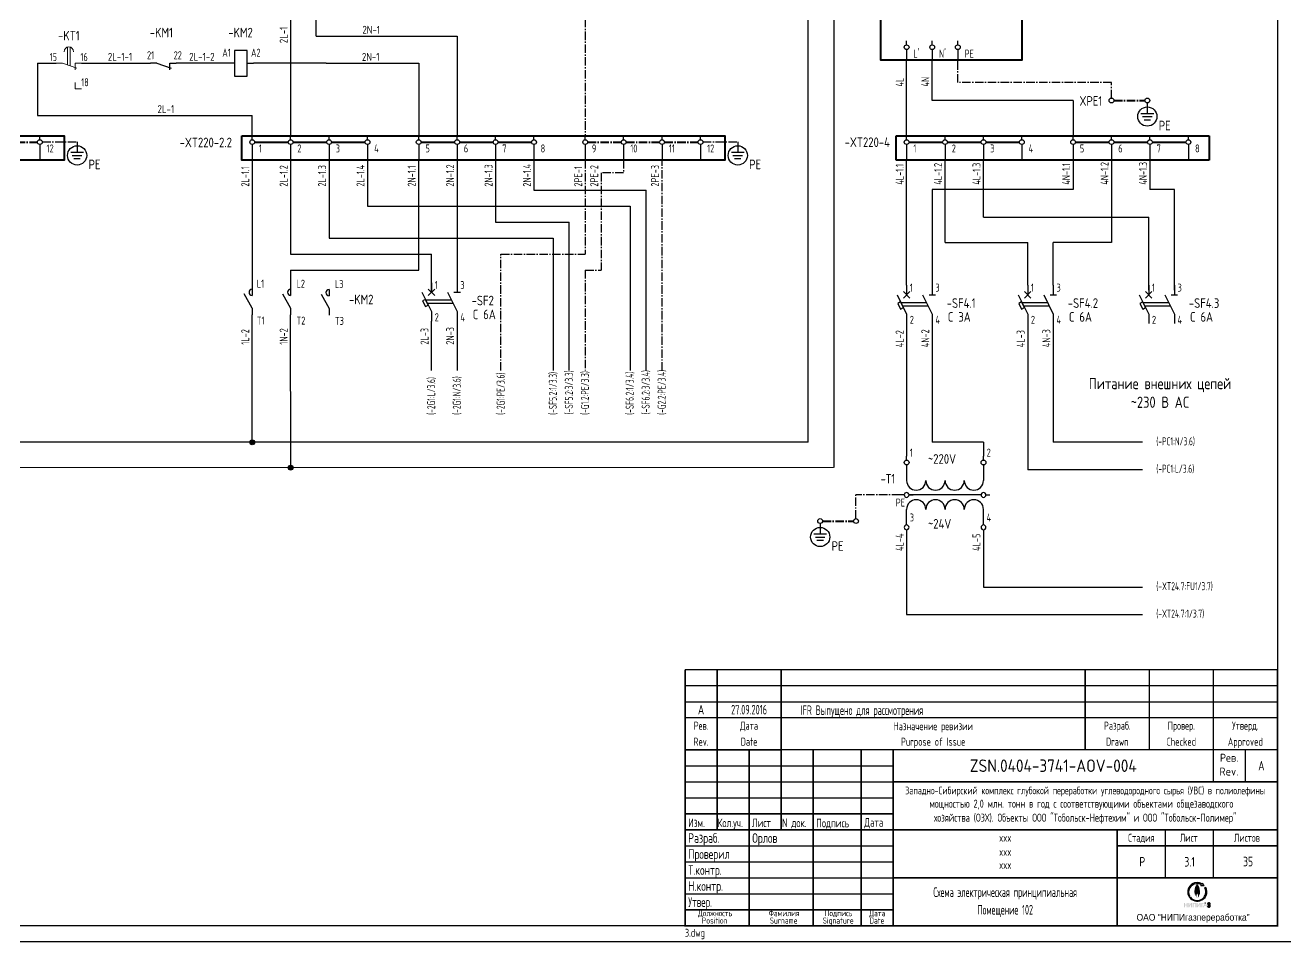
# Model space of a CAD drawing. Header units: millimetres. Extents: x 692 to 4850, y 1466 to 2016.
# Drawn here: x 889.9 to 1283.6, y 1466.4 to 1752.7 of the extents above; entities that cross this region are included whole.
import ezdxf
from ezdxf.enums import TextEntityAlignment as Align

# ---------------------------------------------------------------- set-up
doc = ezdxf.new("R2010")
doc.units = ezdxf.units.MM
doc.set_wipeout_variables(frame=1)
doc.linetypes.add('EPL_DASHLONGDOT', pattern=[1, 0.66, -0.12, 0.1, -0.12])
for name, color, linetype in [('A_0_LogoNIPI', 130, 'Continuous'), ('A_0_titleblockRUS', 7, 'Continuous'), ('Временный', 6, 'Continuous'), ('КИА_МАРКИРОВКА', 2, 'Continuous'), ('КИА_НАКЛЕЙКИ', 1, 'Continuous'), ('КИА_РАМКИ-ШТАМПЫ', 7, 'Continuous')]:
    doc.layers.add(name, color=color, linetype=linetype)
doc.layers.add('EPLAN108', color=5, linetype='Continuous', lineweight=30)
doc.styles.add('GOST 2.304 type A', font='')
doc.styles.add('GOST-A 3-1', font='', dxfattribs={"height": 3})
doc.styles.add('GOSTA-2.5-1', font='', dxfattribs={"width": 0.9, "height": 2.5})
doc.styles.add('ROMAND0-100', font='romand.shx')
doc.styles.add('ROMANS0-60', font='romans.shx', dxfattribs={"width": 0.6})
doc.styles.add('ROMANS0-70', font='romans.shx', dxfattribs={"width": 0.7})
doc.styles.add('ROMANS0-80', font='romans.shx', dxfattribs={"width": 0.8})
doc.styles.add('стиль1', font='arial.ttf', dxfattribs={"width": 0.9})
doc.styles.get('GOST 2.304 type A').set_extended_font_data('GOST 2.304 type A')
doc.styles.get('GOST-A 3-1').set_extended_font_data('GOST type A')
doc.styles.get('GOSTA-2.5-1').set_extended_font_data('GOST Type AU')

# ---------------------------------------------------------------- blocks, each defined once
blk = doc.blocks.new('rev1')
for p, q in [((-185, 20), (0, 20)), ((-185, 15), (0, 15)), ((0, 10), (0, 5))]:
    blk.add_line(p, q)
at = {"const_width": 0.5}
for points in [[(-185, 25), (-185, 0)], [(-185, 25), (0, 25)], [(-175, 25), (-175, 0)], [(-155, 25), (-155, 0)], [(-60, 25), (-60, 0)], [(-40, 25), (-40, 0)], [(-20, 25), (-20, 0)], [(0, 25), (0, 0)], [(-185, 10), (0, 10)], [(-185, 0), (0, 0)]]:
    blk.add_lwpolyline(points, dxfattribs=at)
at = {"style": 'ROMANS0-70', "width": 0.7}
for s, p in [('Рев.', (-180, 7.5)), ('Дата', (-165, 7.5)), ('Назначение ревизии', (-107.5, 7.34)), ('Разраб.', (-50, 7.5)), ('Провер.', (-30, 7.5)), ('Утверд.', (-10, 7.5)), ('Rev.', (-180, 2.5)), ('Date', (-165, 2.5)), ('Purpose of Issue', (-107.5, 2.5)), ('Drawn', (-50, 2.5)), ('Checked', (-30, 2.5)), ('Approved', (-10, 2.5))]:
    blk.add_text(s, height=2.5, dxfattribs=at).set_placement(p, align=Align.MIDDLE_CENTER)
at = {"flags": 8}
for tag, style, width, p in [('R3', 'ROMANS0-70', 0.7, (-180, 22.5)), ('DATE3', 'ROMANS0-70', 0.4, (-164.93, 22.48)), ('PURPOSE3', 'ROMANS0-60', 0.6, (-107.5, 22.34)), ('SIGN3', 'ROMANS0-70', 0.7, (-50, 22.5)), ('EXAM3', 'ROMANS0-70', 0.7, (-30, 22.5)), ('APPR3', 'ROMANS0-60', 0.6, (-10, 22.5)), ('R2', 'ROMANS0-70', 0.7, (-180, 17.5)), ('DATE2', 'ROMANS0-70', 0.4, (-165, 17.5)), ('PURPOSE2', 'ROMANS0-60', 0.6, (-107.5, 17.5)), ('SIGN2', 'ROMANS0-70', 0.7, (-49.74, 17.56)), ('EXAM2', 'ROMANS0-70', 0.7, (-30, 17.5)), ('APPR2', 'ROMANS0-60', 0.6, (-10, 17.5)), ('R1', 'ROMANS0-70', 0.7, (-180, 12.5)), ('DATE1', 'ROMANS0-70', 0.4, (-165, 12.5)), ('PURPOSE1', 'ROMANS0-60', 0.6, (-107.5, 12.34)), ('SIGN1', 'ROMANS0-70', 0.7, (-49.74, 12.56)), ('EXAM1', 'ROMANS0-70', 0.7, (-30, 12.5)), ('APPR1', 'ROMANS0-60', 0.6, (-10, 12.5))]:
    blk.add_attdef(tag, text='', height=3, dxfattribs=dict(at, style=style, width=width)).set_placement(p, align=Align.MIDDLE_CENTER)
blk = doc.blocks.new('1234')
at = {"layer": 'A_0_LogoNIPI'}
for points in [[(-26.49, 13.1), (-26.49, 13.1, 0.91064), (-24.22, 7.83, 0.500938), (-22.37, 12), (-22.73, 11.82, -0.096292), (-22.38, 10.87), (-22.38, 10.87, -0.743383), (-27.14, 8.89), (-27.39, 9.21, -0.574151), (-25.29, 13.1, -0.153499), (-23.72, 12.79), (-23.92, 12.43), (-22.89, 12.46), (-23.42, 13.35), (-23.54, 13.13, 0.256724)], [(-25.71, 9.92, 0.063496), (-25.12, 8.62, -0.086175), (-25.26, 9.02, -0.179825), (-25.03, 10.1, -0.206342), (-24.8, 9.02, -0.187641), (-24.99, 8.51, 0.15013), (-24.33, 9.91, 0.17936), (-25.03, 12.79, 0.229327)]]:
    blk.add_hatch(color=256, dxfattribs=at).paths.add_polyline_path(points)
h = blk.add_hatch(color=256, dxfattribs=at)
h.paths.add_polyline_path([(-28.84, 7.16), (-29.13, 7.16), (-29.13, 5.78), (-28.84, 5.78), (-28.84, 6.36), (-28.34, 6.36), (-28.34, 5.78), (-28.05, 5.78), (-28.05, 7.16), (-28.34, 7.16), (-28.34, 6.6), (-28.84, 6.6)])
h.paths.add_polyline_path([(-27.55, 6.22), (-27.55, 7.16), (-27.84, 7.16), (-27.84, 5.78), (-27.55, 5.78), (-26.95, 6.73), (-26.95, 5.78), (-26.67, 5.78), (-26.67, 7.16), (-26.95, 7.16)])
h.paths.add_polyline_path([(-26.42, 5.78), (-26.14, 5.78), (-26.14, 6.9), (-25.64, 6.9), (-25.64, 5.78), (-25.35, 5.78), (-25.35, 7.16), (-25.64, 7.16), (-26.14, 7.16), (-26.42, 7.16)])
h.paths.add_polyline_path([(-24.89, 6.21), (-24.89, 7.16), (-25.18, 7.16), (-25.18, 5.78), (-24.89, 5.78), (-24.29, 6.72), (-24.29, 5.78), (-24, 5.78), (-24, 7.16), (-24.29, 7.16)])
h.paths.add_polyline_path([(-23.74, 5.78), (-23.45, 5.78), (-23.45, 6.9), (-23.07, 6.9), (-23.07, 7.16), (-23.45, 7.16), (-23.74, 7.16)])
h.paths.add_polyline_path([(-22.83, 6.15), (-22.22, 6.15), (-22.06, 5.78), (-21.82, 5.78), (-22.41, 7.16), (-22.65, 7.16), (-23.23, 5.78), (-22.99, 5.78)])
h.paths.add_polyline_path([(-22.74, 6.36), (-22.53, 6.88), (-22.31, 6.36)], flags=16)
h.paths.add_polyline_path([(-21.07, 6.51, 1.387517), (-21.78, 6.78), (-21.52, 6.78, -1.645944), (-21.31, 6.63, 0.081491), (-21.45, 6.63), (-21.49, 6.62), (-21.49, 6.38, 0.003523), (-21.48, 6.37, -3.968908), (-21.58, 6.21), (-21.81, 6.21, 1.500892)])
for p, q in [((-185, 55), (-175, 55)), ((-175, 55), (-155, 55)), ((-185, 50), (-120, 50)), ((-185, 45), (-120, 45)), ((-185, 45), (-120, 45)), ((-185, 40), (-120, 40)), ((-185, 35), (-120, 35)), ((-185, 35), (-120, 35)), ((-185, 30), (-120, 30)), ((-185, 25), (-120, 25)), ((-185, 20), (-120, 20)), ((-185, 15), (-120, 15)), ((-185, 10), (-120, 10)), ((-185, 5), (-120, 5))]:
    blk.add_line(p, q)
at = {"const_width": 0.5}
blk.add_lwpolyline([(-185, 55), (-185, 0), (0, 0), (0, 55)], close=True, dxfattribs=at)
for points in [[(-175, 55), (-175, 30)], [(-155, 55), (-155, 30)], [(-145, 55), (-145, 0)], [(-130, 55), (-130, 0)], [(-120, 55), (-120, 0)], [(-20, 55), (-20, 45)], [(-10, 55), (-10, 45)], [(-120, 45), (0, 45)], [(-184.84, 35), (-120, 35)], [(-185, 30), (-120, 30)], [(-120, 30), (0, 30)], [(-50, 30), (-50, 0)], [(-35, 30), (-35, 15)], [(-20, 30), (-20, 15)], [(-50, 25), (0, 25)], [(-120, 15), (0, 15)], [(-185, 5), (-120, 5)]]:
    blk.add_lwpolyline(points, dxfattribs=at)
blk.add_lwpolyline([(-165, 55, 0.5, 0.5, 0), (-165, 0, 0.4, 0.4, 0)], format="xyseb")
at = {"layer": 'A_0_LogoNIPI'}
for p, q in [((-26.49, 13.1), (-26.49, 13.1)), ((-23.92, 12.43), (-23.72, 12.79)), ((-22.89, 12.46), (-23.92, 12.43)), ((-23.54, 13.13), (-23.42, 13.35)), ((-22.89, 12.46), (-23.42, 13.35)), ((-22.37, 12), (-22.73, 11.82)), ((-22.38, 10.87), (-22.38, 10.87)), ((-22.61, 7.16), (-22.41, 7.16)), ((-21.81, 6.21), (-21.58, 6.21)), ((-21.78, 6.78), (-21.52, 6.78)), ((-21.49, 6.62), (-21.45, 6.63)), ((-21.49, 6.62), (-21.49, 6.37))]:
    blk.add_line(p, q, dxfattribs=at)
for centre, radius, start, end in [((-25.11, 10.57), 2.88, 118.6468, 287.9358), ((-25.2, 10.55), 2.56, 91.9491, 211.3984), ((-25, 10.43), 3.07, 61.6352, 121.3374), ((-22.41, 10.65), 3.39, 140.8501, 192.5146), ((-25.01, 10.45), 2.67, 61.0554, 95.9624), ((-28.56, 10.41), 4.26, 353.329, 34.0029), ((-24.85, 10.61), 2.85, 282.7969, 29.2664), ((-25.01, 10.45), 2.67, 8.8953, 30.8961), ((-25.06, 10.59), 2.69, 219.3165, 5.8224), ((-21.38, 6.2), 0.437, 179.1192, 44.4218), ((-21.38, 6.76), 0.403, 320.7349, 177.6119), ((-21.38, 6.2), 0.202, 178.0914, 121.5242), ((-21.38, 6.76), 0.148, 298.5987, 173.4749), ((-21.38, 6.76), 0.403, 254.0275, 254.8349), ((-21.38, 6.2), 0.437, 80.6824, 99.3176)]:
    blk.add_arc(centre, radius, start, end, dxfattribs=at)
for s, height, style, width, p in [('Рев.', 2.5, 'ROMANS0-80', 0.9, (-15.07, 52.48)), ('Rev.', 2.5, 'ROMANS0-80', 0.9, (-15.15, 48.17)), ('Западно-Сибирский комплекс глубокой переработки углеводородного сырья (УВС) в полиолефины', 2.4, 'ROMANS0-80', 0.6, (-60, 42.27)), ('мощностью 2,0 млн. тонн в год с соответствующими объектами общезаводского  ', 2.5, 'ROMANS0-80', 0.65, (-60, 38.14)), ('хозяйства (ОЗХ). Объекты ООО "Тобольск-Нефтехим" и ООО "Тобольск-Полимер"', 2.5, 'ROMANS0-80', 0.65, (-60, 33.77)), ('Стадия', 2.5, 'ROMANS0-70', 0.7, (-42.5, 27.5)), ('Лист', 2.5, 'ROMANS0-70', 0.7, (-27.67, 27.5)), ('Листов', 2.5, 'ROMANS0-70', 0.7, (-9.52, 27.5)), ('Должность', 1.9, 'ROMANS0-80', 0.7, (-175.6, 3.94)), ('Фамилия', 1.9, 'ROMANS0-80', 0.7, (-154.08, 3.94)), ('Подпись', 1.9, 'ROMANS0-80', 0.7, (-137.03, 3.94)), ('Дата', 1.9, 'ROMANS0-80', 0.7, (-124.95, 3.94)), ('Position', 1.9, 'ROMANS0-80', 0.7, (-175.74, 1.63)), ('Surname', 1.9, 'ROMANS0-80', 0.7, (-154.21, 1.63)), ('Signature', 1.9, 'ROMANS0-80', 0.7, (-137.17, 1.63)), ('Date', 1.9, 'ROMANS0-80', 0.7, (-125.08, 1.63))]:
    blk.add_text(s, height=height, dxfattribs=dict(style=style, width=width)).set_placement(p, align=Align.MIDDLE_CENTER)
at = {"insert": (-185.04, -0.95), "char_height": 2.5, "attachment_point": 1, "style": 'ROMANS0-70'}
blk.add_mtext('3.dwg', dxfattribs=at)
at = {"flags": 8}
for tag, height, style, width, p in [('TITLE', 3.9, 'ROMAND0-100', 0.85, (-70, 50)), ('REVISION', 3, 'ROMANS0-70', 0.7, (-5, 50)), ('STR1', 3, 'ROMANS0-70', 0.7, (-85, 27.93)), ('STR2', 3, 'ROMANS0-70', 0.7, (-85, 24.22)), ('STR3', 3, 'ROMANS0-70', 0.7, (-85, 20.63)), ('ST', 3, 'ROMANS0-70', 0.7, (-42.2, 20)), ('SH', 3, 'ROMANS0-70', 0.7, (-27.42, 19.98)), ('SHS', 3, 'ROMANS0-70', 0.7, (-9.16, 20.06)), ('STR4', 3, 'ROMANS0-70', 0.7, (-85.01, 17.22)), ('NSH1', 3, 'ROMANS0-70', 0.7, (-85, 13)), ('NSH2', 3, 'ROMANS0-70', 0.7, (-85, 9.44)), ('NSH3', 3, 'ROMANS0-70', 0.7, (-85, 5.88)), ('NSH4', 3, 'ROMANS0-70', 0.7, (-85, 2.33))]:
    blk.add_attdef(tag, text='', height=height, dxfattribs=dict(at, style=style, width=width)).set_placement(p, align=Align.MIDDLE_CENTER)
for tag, height, style, width, p in [('POST5', 2.7, 'ROMANS0-70', 0.7, (-184, 30)), ('NAME5', 2.7, 'ROMANS0-70', 0.7, (-174.83, 30)), ('SIGN5', 2.7, 'ROMANS0-70', 0.7, (-164.11, 30)), ('DATE5', 2.7, 'ROMANS0-60', 0.7, (-154.72, 30)), ('SIGN4', 2.7, 'ROMANS0-70', 0.7, (-144, 29.93)), ('DATE4', 2.7, 'ROMANS0-60', 0.7, (-129, 30.13)), ('POST6', 2.7, 'ROMANS0-70', 0.7, (-184, 25)), ('NAME6', 2.7, 'ROMANS0-70', 0.7, (-164, 25)), ('SIGN6', 2.7, 'ROMANS0-70', 0.7, (-144, 25)), ('DATE6', 2.7, 'ROMANS0-60', 0.7, (-129, 25)), ('POST7', 2.7, 'ROMANS0-70', 0.7, (-184, 20)), ('NAME7', 2.7, 'ROMANS0-70', 0.7, (-164, 20)), ('SIGN7', 2.7, 'ROMANS0-70', 0.7, (-144, 20)), ('DATE7', 2.7, 'ROMANS0-60', 0.7, (-129, 20)), ('POST8', 2.7, 'ROMANS0-70', 0.7, (-184, 15)), ('NAME8', 2.7, 'ROMANS0-70', 0.7, (-164, 15)), ('SIGN8', 2.7, 'ROMANS0-70', 0.7, (-144, 15)), ('DATE8', 2.7, 'ROMANS0-60', 0.7, (-129, 15)), ('POST9', 2.7, 'ROMANS0-70', 0.7, (-184, 10)), ('NAME9', 2.7, 'ROMANS0-70', 0.7, (-164, 10)), ('SIGN9', 2.7, 'ROMANS0-70', 0.7, (-144, 10)), ('DATE9', 2.7, 'ROMANS0-60', 0.7, (-129, 10)), ('POST10', 2.6, 'ROMANS0-70', 0.65, (-184, 5)), ('NAME10', 2.7, 'ROMANS0-70', 0.7, (-164, 5)), ('SIGN10', 2.7, 'ROMANS0-70', 0.7, (-144, 5)), ('DATE10', 2.7, 'ROMANS0-60', 0.7, (-129, 5))]:
    blk.add_attdef(tag, text='', height=height, dxfattribs=dict(at, style=style, width=width)).set_placement(p, align=Align.BOTTOM_LEFT)
at = {"layer": 'A_0_titleblockRUS', "color": 7, "style": 'стиль1', "width": 0.9}
blk.add_text('ОАО "НИПИгазпереработка"', height=2.1, dxfattribs=at).set_placement((-26.33, 1.59), align=Align.CENTER)
blk = doc.blocks.new('A$C5C8D51D3')
at = {"lineweight": 25}
for p, q in [((4, 6), (4, 8)), ((4, 2), (4, 0))]:
    blk.add_line(p, q, dxfattribs=at)
blk.add_lwpolyline([(0, 6), (8, 6), (8, 2), (0, 2)], close=True, dxfattribs=at)
blk = doc.blocks.new('A$C5C167954')
at = {"color": 0}
for p, q in [((0.75, 2.75), (0.75, 4)), ((0.75, 1.25), (0.75, 0))]:
    blk.add_line(p, q, dxfattribs=at)
blk.add_wipeout([(0.75, 2.75), (0.81, 2.75), (0.86, 2.74), (0.92, 2.73), (0.97, 2.72), (1.01, 2.7), (1.04, 2.69), (1.09, 2.67), (1.13, 2.65), (1.21, 2.6), (1.26, 2.55), (1.31, 2.5), (1.38, 2.41), (1.41, 2.35), (1.43, 2.31), (1.46, 2.23), (1.48, 2.18), (1.5, 2.08), (1.5, 2), (1.5, 1.94), (1.49, 1.87), (1.47, 1.8), (1.45, 1.73), (1.43, 1.69), (1.41, 1.64), (1.38, 1.59), (1.34, 1.54), (1.32, 1.51), (1.29, 1.48), (1.25, 1.44), (1.2, 1.4), (1.16, 1.37), (1.11, 1.34), (1.05, 1.31), (0.98, 1.28), (0.91, 1.27), (0.83, 1.25), (0.8, 1.25), (0.75, 1.25), (0.69, 1.25), (0.57, 1.27), (0.5, 1.29), (0.43, 1.32), (0.36, 1.36), (0.28, 1.42), (0.24, 1.45), (0.18, 1.51), (0.13, 1.57), (0.09, 1.64), (0.07, 1.69), (0.04, 1.75), (0.03, 1.79), (0.02, 1.84), (0.01, 1.9), (0, 1.96), (0, 2.02), (0, 2.08), (0.01, 2.13), (0.03, 2.2), (0.04, 2.25), (0.06, 2.3), (0.1, 2.37), (0.13, 2.42), (0.18, 2.49), (0.23, 2.55), (0.29, 2.6), (0.34, 2.63), (0.39, 2.66), (0.44, 2.68), (0.49, 2.7), (0.54, 2.72), (0.62, 2.74), (0.71, 2.75)], dxfattribs=at)
blk.add_circle((0.75, 2), 0.75, dxfattribs=at)
blk = doc.blocks.new('A$C2D160E4F')
at = {"color": 0}
for p, q in [((3, 9.56), (3, 8.31)), ((3, 8.31), (3, 6.31)), ((1, 6.31), (5, 6.31)), ((1.5, 5.31), (4.5, 5.31)), ((2, 4.31), (4, 4.31))]:
    blk.add_line(p, q, dxfattribs=at)
blk.add_circle((3, 5.31), 3, dxfattribs=at)
at = {"style": 'GOST-A 3-1'}
blk.add_text('PE', height=3, dxfattribs=at).set_placement((6.57, 1))
blk = doc.blocks.new('A$C14F311A8')
at = {"color": 30, "lineweight": 40, "ltscale": 4}
for p, q in [((4.03, 9.47), (14.53, 9.47)), ((16.03, 9.47), (26.53, 9.47)), ((28.03, 9.47), (38.53, 9.47))]:
    blk.add_line(p, q, dxfattribs=at)
at = {"color": 5, "lineweight": 40, "ltscale": 8}
for p, q in [((56.03, 9.47), (66.53, 9.47)), ((68.03, 9.47), (78.53, 9.47)), ((80.03, 9.47), (90.53, 9.47))]:
    blk.add_line(p, q, dxfattribs=at)
at = {"color": 3, "linetype": 'EPL_DASHLONGDOT', "lineweight": 40, "ltscale": 4}
blk.add_line((108.03, 9.47), (118.53, 9.47), dxfattribs=at)
at = {"color": 3, "linetype": 'EPL_DASHLONGDOT', "lineweight": 25, "ltscale": 4}
blk.add_line((144.02, 9.55), (154.92, 9.55), dxfattribs=at)
at = {"color": 0}
blk.add_blockref('A$C2D160E4F', (151.92, 0), dxfattribs=at)
for p in [(2.53, 7.47), (14.53, 7.47), (26.53, 7.47), (38.53, 7.47), (54.53, 7.47), (66.53, 7.47), (78.53, 7.47), (90.53, 7.47), (106.53, 7.47), (118.53, 7.47)]:
    blk.add_blockref('A$C5C167954', p, dxfattribs=at)
at = {"color": 3, "linetype": 'EPL_DASHLONGDOT', "lineweight": 40, "ltscale": 4}
blk.add_line((120.03, 9.47), (130.53, 9.47), dxfattribs=at)
at = {"color": 0}
for p, q in [((3.28, 7.47), (3.28, 3.84)), ((15.28, 7.47), (15.28, 3.84)), ((27.28, 7.47), (27.28, 3.84)), ((39.28, 7.47), (39.28, 3.84)), ((55.28, 7.47), (55.28, 3.84)), ((67.28, 7.47), (67.28, 3.84)), ((79.28, 7.47), (79.28, 3.84)), ((91.28, 7.47), (91.28, 3.84)), ((107.28, 7.47), (107.28, 3.84)), ((119.28, 7.47), (119.28, 3.84))]:
    blk.add_line(p, q, dxfattribs=at)
at = {"color": 0, "lineweight": 40}
blk.add_lwpolyline([(0, 11.47), (150.85, 11.47), (150.85, 3.84), (0, 3.84)], close=True, dxfattribs=at)
at = {"style": 'GOSTA-2.5-1', "width": 0.9}
for s, p in [('1', (5.37, 6.23)), ('2', (17.37, 6.23)), ('3', (29.37, 6.23)), ('4', (41.37, 6.23)), ('5', (57.37, 6.23)), ('6', (69.37, 6.23)), ('7', (81.37, 6.23)), ('8', (93.37, 6.23)), ('9', (109.37, 6.23)), ('10', (121.37, 6.23))]:
    blk.add_text(s, height=2.5, dxfattribs=at).set_placement(p)
at = {"color": 0}
blk.add_blockref('A$C5C167954', (130.53, 7.47), dxfattribs=at)
at = {"color": 3, "linetype": 'EPL_DASHLONGDOT', "lineweight": 40, "ltscale": 4}
blk.add_line((132.03, 9.47), (142.53, 9.47), dxfattribs=at)
at = {"color": 0}
blk.add_line((131.28, 7.47), (131.28, 3.84), dxfattribs=at)
at = {"style": 'GOSTA-2.5-1', "width": 0.9}
blk.add_text('11', height=2.5, dxfattribs=at).set_placement((133.37, 6.23))
at = {"color": 0}
blk.add_blockref('A$C5C167954', (142.53, 7.47), dxfattribs=at)
blk.add_line((143.28, 7.47), (143.28, 3.84), dxfattribs=at)
at = {"style": 'GOSTA-2.5-1', "width": 0.9}
blk.add_text('12', height=2.5, dxfattribs=at).set_placement((145.37, 6.23))
blk = doc.blocks.new('A$C62F66887')
at = {"color": 0, "lineweight": 20}
for p, q in [((3.6, 7.48), (3.6, 13)), ((4.4, 13), (4.4, 7.23)), ((0, 8), (2, 8)), ((2, 8), (6.5, 6.5)), ((6, 6), (6, 8)), ((6, 8), (8, 8)), ((6, 2), (6, 0)), ((6, 0), (8, 0))]:
    blk.add_line(p, q, dxfattribs=at)
blk.add_arc((4, 11.6), 1.5, 0, 180, dxfattribs=at)
blk = doc.blocks.new('A$C3D920043')
at = {"lineweight": 25}
for p, q in [((2, 2), (0, 2)), ((2, 2), (6.5, 0.5)), ((6, 0), (6, 2)), ((6, 2), (8, 2))]:
    blk.add_line(p, q, dxfattribs=at)
blk = doc.blocks.new('A$C11D95457')
at = {"lineweight": 25, "ltscale": 4}
for p, q in [((3, 12), (3, 9)), ((11, 12), (11, 9)), ((0, 9), (3, 3)), ((2, 10), (4, 8)), ((4, 10), (2, 8)), ((8, 9), (11, 3)), ((9.25, 6.5), (1.25, 6.5)), ((9.75, 5.5), (1.75, 5.5)), ((3, 3), (3, 0)), ((11, 3), (11, 0))]:
    blk.add_line(p, q, dxfattribs=at)
at = {"lineweight": 25}
blk.add_line((10, 9), (12, 9), dxfattribs=at)
at = {"lineweight": 25, "ltscale": 4}
blk.add_lwpolyline([(1.11, 4.55), (2, 5), (1.11, 6.79), (0.21, 6.34)], close=True, dxfattribs=at)
blk = doc.blocks.new('A$C2EC3666A')
h = blk.add_hatch(color=7)
h.dxf.hatch_style = 1
edge = h.paths.add_edge_path()
edge.add_arc((0, 0), 0.75, 0, 360)
at = {"color": 0}
blk.add_circle((0, 0), 0.75, dxfattribs=at)

msp = doc.modelspace()

# ---------------------------------------------------------------- linework, layer by layer
for p, q in [((1281, 1881.39), (1281, 1471.39)), ((1281, 1471.39), (712, 1471.39)), ((1286, 1466.39), (692, 1466.39))]:
    msp.add_line(p, q)
at = {"color": 30, "lineweight": 25, "ltscale": 4}
for p, q in [((1134.41, 1622.4), (1134.41, 1840.99)), ((972.82, 1795.89), (972.82, 1718.18)), ((893.79, 1740.8), (899.55, 1740.8)), ((893.79, 1740.8), (893.79, 1724.46)), ((907.55, 1740.8), (929.04, 1740.79)), ((953.25, 1740.79), (937.04, 1740.79)), ((893.79, 1724.46), (960.82, 1724.46)), ((960.82, 1710.55), (960.82, 1670.36)), ((1165.2, 1671.47), (1165.2, 1710.55)), ((1177.2, 1684.77), (1177.2, 1710.55)), ((1189.2, 1692.77), (1189.2, 1710.55)), ((996.82, 1696.2), (1078.82, 1696.2)), ((1078.82, 1696.2), (1078.82, 1644.8)), ((1189.2, 1692.77), (1240.83, 1692.77)), ((1240.83, 1669.97), (1240.83, 1692.77)), ((984.82, 1686.2), (1054.82, 1686.2)), ((1054.82, 1686.2), (1054.82, 1644.8)), ((972.82, 1681.2), (1016.82, 1681.2)), ((1016.82, 1669.26), (1016.82, 1681.2)), ((1177.2, 1684.77), (1203.02, 1684.77)), ((1203.02, 1671.47), (1203.02, 1684.77)), ((960.82, 1622.4), (960.82, 1662.26)), ((1016.82, 1644.8), (1016.82, 1660.26)), ((1165.2, 1659.47), (1165.2, 1618.09)), ((1203.02, 1659.47), (1203.02, 1613.84)), ((1134.41, 1622.4), (754.48, 1622.4)), ((1238.84, 1613.84), (1203.02, 1613.84))]:
    msp.add_line(p, q, dxfattribs=at)
at = {"color": 5, "lineweight": 25, "ltscale": 8}
for p, q in [((1142.41, 1836.1), (1142.48, 1614.52)), ((980.82, 1749.24), (980.82, 1795.89)), ((980.82, 1749.24), (1024.82, 1749.24)), ((1024.82, 1749.24), (1024.82, 1718.18)), ((983.95, 1740.79), (961.25, 1740.79)), ((983.95, 1740.79), (1012.82, 1740.79)), ((1012.82, 1740.79), (1012.82, 1718.18)), ((1173.2, 1729.16), (1173.2, 1741.8)), ((1217.2, 1729.16), (1173.2, 1729.16)), ((1217.2, 1710.55), (1217.2, 1701.33)), ((1229.2, 1710.55), (1229.2, 1684.77)), ((1241.2, 1710.55), (1241.2, 1701.33)), ((1048.82, 1701.2), (1083.82, 1701.2)), ((1083.82, 1644.8), (1083.82, 1701.2)), ((1217.2, 1701.33), (1173.2, 1701.33)), ((1173.2, 1701.33), (1173.2, 1671.47)), ((1248.83, 1701.33), (1241.2, 1701.33)), ((1248.83, 1669.97), (1248.83, 1701.33)), ((1036.82, 1691.2), (1059.82, 1691.2)), ((1059.82, 1644.8), (1059.82, 1691.2)), ((1229.2, 1684.77), (1211.02, 1684.77)), ((1211.02, 1671.47), (1211.02, 1684.77)), ((972.82, 1676.2), (1012.82, 1676.2)), ((972.82, 1676.2), (972.82, 1670.26)), ((972.84, 1614.47), (972.82, 1662.26)), ((1024.82, 1660.26), (1024.82, 1644.8)), ((1173.2, 1659.47), (1173.2, 1622.4)), ((1211.02, 1659.47), (1211.02, 1622.4)), ((1189.2, 1622.4), (1173.2, 1622.4)), ((1238.84, 1622.4), (1211.02, 1622.4)), ((1142.41, 1614.52), (766.49, 1614.4))]:
    msp.add_line(p, q, dxfattribs=at)
at = {"color": 3, "linetype": 'EPL_DASHLONGDOT', "lineweight": 25, "ltscale": 4}
for p, q in [((1064.82, 1754.69), (1064.82, 1718.18)), ((1038.5, 1644.8), (1038.5, 1681.2)), ((1038.5, 1681.2), (1064.82, 1681.2)), ((1064.82, 1676.2), (1069.82, 1676.2)), ((1064.82, 1676.2), (1064.82, 1644.8)), ((1149.39, 1598.56), (1149.39, 1605.96))]:
    msp.add_line(p, q, dxfattribs=at)
at = {"color": 3, "linetype": 'EPL_DASHLONGDOT', "lineweight": 40, "ltscale": 4}
for p, q in [((1229.95, 1729.16), (1239.63, 1729.16)), ((1138.96, 1597.81), (1148.64, 1597.81))]:
    msp.add_line(p, q, dxfattribs=at)
at = {"color": 0, "lineweight": 40}
for p, q in [((1161.93, 1710.55), (1161.93, 1718.18)), ((1259.67, 1718.18), (1259.67, 1710.55)), ((1259.67, 1710.55), (1161.93, 1710.55))]:
    msp.add_line(p, q, dxfattribs=at)
at = {"color": 30, "lineweight": 40, "ltscale": 4}
for p, q in [((1165.95, 1716.18), (1176.45, 1716.18)), ((1177.95, 1716.18), (1188.45, 1716.18)), ((1189.95, 1716.18), (1200.45, 1716.18))]:
    msp.add_line(p, q, dxfattribs=at)
at = {"color": 5, "lineweight": 40, "ltscale": 8}
for p, q in [((1217.95, 1716.18), (1228.45, 1716.18)), ((1229.95, 1716.18), (1240.45, 1716.18)), ((1241.95, 1716.18), (1252.45, 1716.18))]:
    msp.add_line(p, q, dxfattribs=at)
at = {"color": 0}
for p, q in [((960.82, 1670.26), (960.82, 1668.26)), ((972.82, 1670.26), (972.82, 1668.26)), ((984.81, 1670.15), (984.81, 1668.15)), ((960.82, 1664.26), (958.32, 1668.76)), ((970.32, 1668.76), (972.82, 1664.26)), ((982.31, 1668.65), (984.82, 1664.15)), ((960.82, 1664.26), (960.82, 1662.26)), ((972.82, 1664.26), (972.82, 1662.26)), ((984.82, 1664.15), (984.82, 1662.15)), ((1189.2, 1605.96), (1165.2, 1605.96))]:
    msp.add_line(p, q, dxfattribs=at)
at = {"color": 1}
for p, q in [((1189.2, 1577.14), (1238.84, 1577.14)), ((1165.2, 1568.58), (1238.84, 1568.58))]:
    msp.add_line(p, q, dxfattribs=at)
at = {"color": 0, "lineweight": 40}
msp.add_lwpolyline([(1157.2, 1773.8), (1201.2, 1773.8), (1201.2, 1741.8), (1157.2, 1741.8)], close=True, dxfattribs=at)
at = {"color": 3, "linetype": 'EPL_DASHLONGDOT', "lineweight": 25, "ltscale": 4}
msp.add_lwpolyline([(1229.2, 1729.91), (1229.2, 1734.8), (1181.2, 1734.8), (1181.2, 1741.8)], dxfattribs=at)
at = {"color": 0}
for centre in [(1229.2, 1729.16), (1240.38, 1729.16), (1138.21, 1597.81), (1149.39, 1597.81)]:
    msp.add_circle(centre, 0.75, dxfattribs=at)
for centre, radius, start, end in [((960.82, 1669.26), 1, 90, 270), ((972.82, 1669.26), 1, 90, 270), ((984.81, 1669.15), 1, 90, 270), ((1168.2, 1610.46), 3, 180, 0), ((1174.2, 1610.46), 3, 180, 0), ((1180.2, 1610.46), 3, 180, 0), ((1186.2, 1610.46), 3, 180, 0), ((1168.2, 1601.46), 3, 0, 180), ((1174.2, 1601.46), 3, 0, 180), ((1180.2, 1601.46), 3, 0, 180), ((1186.2, 1601.46), 3, 0, 180)]:
    msp.add_arc(centre, radius, start, end, dxfattribs=at)

# ---------------------------------------------------------------- block references
msp.add_blockref('A$C62F66887', (899.55, 1732.8))
at = {"color": 0, "xscale": -1}
for name, p, rotation in [('A$C5C8D51D3', (961.25, 1744.79), 90), ('A$C5C167954', (1164.45, 1597.83), 180), ('A$C5C167954', (1188.45, 1597.83), 180)]:
    msp.add_blockref(name, p, dxfattribs=dict(at, rotation=rotation))
at = {"color": 0}
for name, p in [('A$C3D920043', (929.04, 1738.79)), ('A$C14F311A8', (751.21, 1706.71)), ('A$C11D95457', (1013.82, 1660.26)), ('A$C11D95457', (1162.2, 1659.47)), ('A$C11D95457', (1200.02, 1659.47)), ('A$C11D95457', (1237.83, 1659.47)), ('A$C2EC3666A', (960.82, 1622.4)), ('A$C2EC3666A', (972.82, 1614.49)), ('A$C5C167954', (1188.45, 1614.09)), ('A$C2D160E4F', (1135.21, 1587.51))]:
    msp.add_blockref(name, p, dxfattribs=at)
at = {"layer": 'КИА_РАМКИ-ШТАМПЫ'}
ref = msp.add_blockref('rev1', (1281, 1526.39), dxfattribs=at)
ref.add_attrib('R1', 'А', dxfattribs={"layer": '0', "height": 3, "style": 'ROMANS0-70', "width": 0.7, "flags": 8}).set_placement((1101, 1538.89), align=Align.MIDDLE_CENTER)
ref.add_attrib('PURPOSE1', 'IFR Выпущено для рассмотрения', dxfattribs={"layer": '0', "height": 3, "style": 'ROMANS0-60', "width": 0.6, "flags": 8}).set_placement((1151.24, 1538.73), align=Align.MIDDLE_CENTER)
ref.add_attrib('DATE1', '27.09.2016', dxfattribs={"layer": '0', "color": 1, "height": 3, "style": 'ROMANS0-70', "width": 0.6, "flags": 8}).set_placement((1116, 1538.89), align=Align.MIDDLE_CENTER)
at = {"layer": 'КИА_РАМКИ-ШТАМПЫ', "color": 3}
ref = msp.add_blockref('1234', (1281, 1471.39), dxfattribs=at)
ref.add_attrib('TITLE', 'ZSN.0404-3741-AOV-004', dxfattribs={"layer": '0', "height": 3.9, "style": 'ROMAND0-100', "width": 0.85, "flags": 8}).set_placement((1211, 1521.39), align=Align.MIDDLE_CENTER)
ref.add_attrib('STR1', 'xxx', dxfattribs={"layer": '0', "height": 2.5, "style": 'ROMANS0-70', "width": 0.65, "flags": 8}).set_placement((1196, 1498.9), align=Align.MIDDLE_CENTER)
ref.add_attrib('STR2', 'xxx', dxfattribs={"layer": '0', "height": 2.5, "style": 'ROMANS0-70', "width": 0.6, "flags": 8}).set_placement((1196, 1494.49), align=Align.MIDDLE_CENTER)
ref.add_attrib('STR3', 'xxx', dxfattribs={"layer": '0', "height": 2.5, "style": 'ROMANS0-70', "width": 0.65, "flags": 8}).set_placement((1196, 1490.41), align=Align.MIDDLE_CENTER)
ref.add_attrib('NSH1', 'Схема электрическая принципиальная', dxfattribs={"layer": '0', "height": 3, "style": 'ROMANS0-70', "width": 0.55, "flags": 8}).set_placement((1196, 1481.89), align=Align.MIDDLE_CENTER)
ref.add_attrib('NSH2', 'Помещение 102', dxfattribs={"layer": '0', "height": 3, "style": 'ROMANS0-70', "width": 0.55, "flags": 8}).set_placement((1196, 1476.39), align=Align.MIDDLE_CENTER)
ref.add_attrib('ST', 'P', dxfattribs={"layer": '0', "height": 3, "style": 'ROMANS0-70', "width": 0.7, "flags": 8}).set_placement((1238.8, 1491.39), align=Align.MIDDLE_CENTER)
ref.add_attrib('SH', '3.1', dxfattribs={"layer": '0', "height": 3, "style": 'ROMANS0-70', "width": 0.7, "flags": 8}).set_placement((1253.58, 1491.37), align=Align.MIDDLE_CENTER)
ref.add_attrib('REVISION', 'A', dxfattribs={"layer": '0', "height": 3, "style": 'ROMANS0-70', "width": 0.7, "flags": 8}).set_placement((1276, 1521.39), align=Align.MIDDLE_CENTER)
ref.add_attrib('SIGN4', 'Подпись', dxfattribs={"layer": '0', "height": 2.7, "style": 'ROMANS0-70', "width": 0.7, "flags": 8}).set_placement((1137, 1501.32), align=Align.BOTTOM_LEFT)
ref.add_attrib('DATE4', 'Дата', dxfattribs={"layer": '0', "height": 2.7, "style": 'ROMANS0-60', "width": 0.7, "flags": 8}).set_placement((1152, 1501.52), align=Align.BOTTOM_LEFT)
ref.add_attrib('POST5', 'Изм.', dxfattribs={"layer": '0', "height": 2.7, "style": 'ROMANS0-70', "width": 0.7, "flags": 8}).set_placement((1097, 1501.39), align=Align.BOTTOM_LEFT)
ref.add_attrib('NAME5', 'Кол.уч.', dxfattribs={"layer": '0', "height": 2.7, "style": 'ROMANS0-70', "width": 0.7, "flags": 8}).set_placement((1106.17, 1501.39), align=Align.BOTTOM_LEFT)
ref.add_attrib('SIGN5', 'Лист', dxfattribs={"layer": '0', "height": 2.7, "style": 'ROMANS0-70', "width": 0.7, "flags": 8}).set_placement((1116.89, 1501.39), align=Align.BOTTOM_LEFT)
ref.add_attrib('DATE5', 'N док.', dxfattribs={"layer": '0', "height": 2.7, "style": 'ROMANS0-60', "width": 0.7, "flags": 8}).set_placement((1126.28, 1501.39), align=Align.BOTTOM_LEFT)
ref.add_attrib('POST6', 'Разраб.', dxfattribs={"layer": '0', "height": 3, "style": 'ROMANS0-70', "width": 0.7, "flags": 8}).set_placement((1097, 1496.39), align=Align.BOTTOM_LEFT)
ref.add_attrib('NAME6', 'Орлов', dxfattribs={"layer": '0', "height": 3, "style": 'ROMANS0-70', "width": 0.7, "flags": 8}).set_placement((1117, 1496.39), align=Align.BOTTOM_LEFT)
ref.add_attrib('POST7', 'Проверил', dxfattribs={"layer": '0', "height": 3, "style": 'ROMANS0-70', "width": 0.7, "flags": 8}).set_placement((1097, 1491.39), align=Align.BOTTOM_LEFT)
ref.add_attrib('POST8', 'Т.контр.', dxfattribs={"layer": '0', "height": 3, "style": 'ROMANS0-70', "width": 0.7, "flags": 8}).set_placement((1097, 1486.39), align=Align.BOTTOM_LEFT)
ref.add_attrib('POST9', 'Н.контр.', dxfattribs={"layer": '0', "height": 3, "style": 'ROMANS0-70', "width": 0.7, "flags": 8}).set_placement((1097, 1481.39), align=Align.BOTTOM_LEFT)
ref.add_attrib('POST10', 'Утвер.', dxfattribs={"layer": '0', "height": 3, "style": 'ROMANS0-70', "width": 0.65, "flags": 8}).set_placement((1097, 1476.39), align=Align.BOTTOM_LEFT)
ref.add_attrib('SHS', '35', dxfattribs={"layer": '0', "height": 3, "style": 'ROMANS0-70', "width": 0.7, "flags": 8}).set_placement((1271.84, 1491.45), align=Align.MIDDLE_CENTER)

# ---------------------------------------------------------------- texts
at = {"style": 'GOSTA-2.5-1', "width": 0.9}
for s, p in [('21', (927.96, 1742.05)), ('22', (936.28, 1742.05)), ('A1', (951.48, 1742.86)), ('A2', (960.45, 1742.86)), ('15', (897.54, 1741.5)), ('16', (907.15, 1741.5)), ('18', (907.41, 1733.62)), ('L1', (962.25, 1670.7)), ('L2', (974.66, 1670.7)), ('L3', (986.65, 1670.59)), ('1', (1017.82, 1670.26)), ('3', (1025.82, 1670.26)), ('1', (1166.2, 1669.47)), ('3', (1174.2, 1669.47)), ('1', (1204.02, 1669.47)), ('3', (1212.02, 1669.47)), ('1', (1241.83, 1669.47)), ('3', (1249.83, 1669.47)), ('T1', (962.25, 1659.18)), ('T2', (974.66, 1659.18)), ('T3', (986.65, 1659.07)), ('2', (1017.82, 1660.21)), ('4', (1025.82, 1660.21)), ('2', (1166.2, 1659.42)), ('4', (1174.2, 1659.42)), ('2', (1204.02, 1659.42)), ('4', (1212.02, 1659.42)), ('2', (1241.83, 1659.42)), ('4', (1249.83, 1659.42)), ('PE', (1161.79, 1602.34))]:
    msp.add_text(s, height=2.5, dxfattribs=at).set_placement(p)
at = {"style": 'GOST-A 3-1'}
for s, p in [('XPE1', (1219.19, 1727.53)), ('~220V', (1171.86, 1615.71)), ('~24V', (1171.86, 1595.46))]:
    msp.add_text(s, height=3, dxfattribs=at).set_placement(p)
at = {"color": 7, "style": 'GOST-A 3-1'}
for s, p in [('C 6A', (1029.69, 1660.86)), ('C 3A', (1178.07, 1660.07)), ('C 6A', (1215.88, 1660.07)), ('C 6A', (1253.7, 1660.07))]:
    msp.add_text(s, height=3, dxfattribs=at).set_placement(p)
at = {"layer": 'EPLAN108', "color": 7, "insert": (1244.35, 1637.83), "char_height": 3.5, "width": 44.5467, "attachment_point": 5, "style": 'GOST 2.304 type A'}
msp.add_mtext('Питание внешних цепей ~230 В AC', dxfattribs=at)
at = {"layer": 'Временный', "style": 'GOSTA-2.5-1', "width": 0.7}
for s, p in [('(-2G1:PE/3.6)', (1039.65, 1630.97)), ('(-SF5.2:1/3.3)', (1055.96, 1630.97)), ('(-SF5.2:3/3.3)', (1060.96, 1631.12)), ('(-G1.2:PE/3.3)', (1065.96, 1630.97)), ('(-SF6.2:1/3.4)', (1079.96, 1630.97)), ('(-SF6.2:3/3.4)', (1084.96, 1631.12)), ('(-G2.2:PE/3.4)', (1089.96, 1630.97)), ('(-2G1:L/3.6)', (1017.96, 1630.97)), ('(-2G1:N/3.6)', (1025.96, 1630.97))]:
    msp.add_text(s, height=2.5, rotation=90, dxfattribs=at).set_placement(p)
for s, p in [('(-PC1:N/3.6)', (1243.18, 1621.47)), ('(-PC1:L/3.6)', (1243.18, 1612.91)), ('(-XT24.7:FU1/3.7)', (1243.18, 1576.21)), ('(-XT24.7:1/3.7)', (1243.18, 1567.65))]:
    msp.add_text(s, height=2.5, dxfattribs=at).set_placement(p)
at = {"layer": 'КИА_МАРКИРОВКА', "style": 'GOSTA-2.5-1'}
for s, p in [('2N-1', (995.23, 1750)), ('2L-1-1', (915.73, 1741.56)), ('2L-1-2', (941.12, 1741.56)), ('2N-1', (995.08, 1741.55)), ('2L-1', (931.24, 1725.22))]:
    msp.add_text(s, height=2.5, dxfattribs=at).set_placement(p)
msp.add_text('2L-1', height=2.5, rotation=90, dxfattribs=at).set_placement((971.88, 1747.05))
at = {"layer": 'КИА_МАРКИРОВКА', "style": 'GOSTA-2.5-1', "width": 0.9}
for s, p in [('4L', (1164.26, 1733.52)), ('4N', (1172.26, 1733.52)), ('4L-1.1', (1164.27, 1702.88)), ('4L-1.2', (1176.27, 1702.88)), ('4L-1.3', (1188.27, 1702.88)), ('4N-1.1', (1216.27, 1702.88)), ('4N-1.2', (1228.27, 1702.88)), ('4N-1.3', (1240.27, 1702.88)), ('1N-2', (971.88, 1652.9)), ('2L-3', (1015.88, 1652.9)), ('2N-3', (1023.88, 1652.9)), ('1L-2', (959.88, 1652.9)), ('4L-2', (1164.26, 1652.11)), ('4N-2', (1172.26, 1652.11)), ('4L-3', (1202.07, 1652.11)), ('4N-3', (1210.07, 1652.11))]:
    msp.add_text(s, height=2.5, rotation=90, dxfattribs=at).set_placement(p)
at = {"layer": 'КИА_НАКЛЕЙКИ', "style": 'GOST-A 3-1'}
for s, p in [('-KT1', (900.17, 1747.92)), ('-KМ1', (928.83, 1748.88)), ('-KM2', (953.34, 1748.88)), ('-XT220-2.2', (938.14, 1714.56)), ('-XT220-4', (1145.84, 1714.64)), ('-KM2', (991.03, 1665.51)), ('-SF2', (1029.34, 1665.18)), ('-SF4.1', (1177.72, 1664.39)), ('-SF4.2', (1215.54, 1664.39)), ('-SF4.3', (1253.35, 1664.39)), ('-Т1', (1157.06, 1609.52))]:
    msp.add_text(s, height=3, dxfattribs=at).set_placement(p)

# ---------------------------------------------------------------- next in the draw order: linework, layer by layer
at = {"color": 5, "lineweight": 25, "ltscale": 8}
msp.add_line((1189.2, 1622.4), (1189.2, 1618.09), dxfattribs=at)
at = {"color": 0}
for p, q in [((1189.2, 1614.09), (1189.2, 1610.46)), ((1165.2, 1597.83), (1165.2, 1601.46)), ((1189.2, 1597.83), (1189.2, 1601.46))]:
    msp.add_line(p, q, dxfattribs=at)
at = {"color": 1, "lineweight": 25, "ltscale": 4}
for p, q in [((1165.2, 1593.83), (1165.2, 1568.58)), ((1189.2, 1593.83), (1189.2, 1577.14))]:
    msp.add_line(p, q, dxfattribs=at)

# ---------------------------------------------------------------- next in the draw order: block references
at = {"color": 0}
for name, p in [('A$C5C167954', (1164.45, 1743.8)), ('A$C5C167954', (1172.45, 1743.8)), ('A$C5C167954', (1180.45, 1743.8)), ('A$C14F311A8', (957.54, 1706.71)), ('A$C5C167954', (1164.45, 1714.18)), ('A$C5C167954', (1176.45, 1714.18)), ('A$C5C167954', (1188.45, 1714.18)), ('A$C5C167954', (1200.45, 1714.18)), ('A$C5C167954', (1216.45, 1714.18)), ('A$C5C167954', (1228.45, 1714.18)), ('A$C5C167954', (1240.45, 1714.18)), ('A$C5C167954', (1252.45, 1714.18)), ('A$C5C167954', (1164.45, 1614.09))]:
    msp.add_blockref(name, p, dxfattribs=at)
at = {"color": 0, "xscale": -1, "rotation": 90}
for p in [(1167.2, 1606.71), (1191.2, 1606.71)]:
    msp.add_blockref('A$C5C167954', p, dxfattribs=at)

# ---------------------------------------------------------------- next in the draw order: texts
at = {"style": 'GOSTA-2.5-1', "width": 0.9}
for s, p in [('2', (1190.2, 1617.93)), ('3', (1166.2, 1597.67)), ('4', (1190.2, 1597.67))]:
    msp.add_text(s, height=2.5, dxfattribs=at).set_placement(p)
at = {"layer": 'КИА_МАРКИРОВКА', "style": 'GOSTA-2.5-1', "width": 0.9}
for s, p in [('4L-4', (1164.26, 1588.47)), ('4L-5', (1188.26, 1588.47))]:
    msp.add_text(s, height=2.5, rotation=90, dxfattribs=at).set_placement(p)

# ---------------------------------------------------------------- next in the draw order: linework, layer by layer
at = {"color": 0}
for p, q in [((1165.2, 1743.8), (1165.2, 1741.8)), ((1173.2, 1743.8), (1173.2, 1741.8)), ((1181.2, 1743.8), (1181.2, 1741.8)), ((1165.2, 1714.18), (1165.2, 1710.55)), ((1177.2, 1714.18), (1177.2, 1710.55)), ((1189.2, 1714.18), (1189.2, 1710.55)), ((1201.2, 1714.18), (1201.2, 1710.55)), ((1217.2, 1714.18), (1217.2, 1710.55)), ((1229.2, 1714.18), (1229.2, 1710.55)), ((1241.2, 1714.18), (1241.2, 1710.55)), ((1253.2, 1714.18), (1253.2, 1710.55)), ((1165.2, 1614.09), (1165.2, 1610.46))]:
    msp.add_line(p, q, dxfattribs=at)
at = {"color": 30, "lineweight": 25, "ltscale": 4}
for p, q in [((1165.2, 1718.18), (1165.2, 1741.8)), ((960.82, 1718.18), (960.82, 1724.44)), ((972.82, 1710.55), (972.82, 1681.2)), ((984.82, 1710.55), (984.82, 1686.2)), ((996.82, 1710.55), (996.82, 1696.2))]:
    msp.add_line(p, q, dxfattribs=at)
at = {"color": 5, "lineweight": 25, "ltscale": 8}
for p, q in [((1217.2, 1729.16), (1217.2, 1718.18)), ((1012.82, 1676.2), (1012.82, 1710.55)), ((1024.82, 1710.55), (1024.82, 1670.76)), ((1036.82, 1710.55), (1036.82, 1691.2)), ((1048.82, 1710.55), (1048.82, 1701.2))]:
    msp.add_line(p, q, dxfattribs=at)
at = {"color": 0, "lineweight": 40}
msp.add_line((1161.93, 1718.18), (1259.67, 1718.18), dxfattribs=at)
at = {"color": 3, "linetype": 'EPL_DASHLONGDOT', "lineweight": 25, "ltscale": 4}
for p, q in [((1064.82, 1710.55), (1064.82, 1681.2)), ((1076.82, 1710.55), (1076.82, 1706.54)), ((1088.82, 1644.8), (1088.82, 1710.55)), ((1069.82, 1706.54), (1069.82, 1676.2)), ((1076.82, 1706.54), (1069.82, 1706.54)), ((1163.2, 1605.96), (1149.39, 1605.96))]:
    msp.add_line(p, q, dxfattribs=at)

# ---------------------------------------------------------------- next in the draw order: block references
at = {"color": 0}
msp.add_blockref('A$C2D160E4F', (1237.38, 1718.85), dxfattribs=at)

# ---------------------------------------------------------------- next in the draw order: texts
at = {"style": 'GOSTA-2.5-1', "width": 0.9}
for s, p in [("L'", (1167.3, 1742.56)), ("N'", (1175.3, 1742.56)), ('PE', (1183.3, 1742.56)), ('1', (1167.3, 1712.94)), ('2', (1179.3, 1712.94)), ('3', (1191.3, 1712.94)), ('4', (1203.3, 1712.94)), ('5', (1219.3, 1712.94)), ('6', (1231.3, 1712.94)), ('7', (1243.3, 1712.94)), ('8', (1255.3, 1712.94)), ('1', (1166.2, 1617.93))]:
    msp.add_text(s, height=2.5, dxfattribs=at).set_placement(p)
at = {"layer": 'КИА_МАРКИРОВКА', "style": 'GOSTA-2.5-1', "width": 0.9}
for s, p in [('2L-1.4', (995.88, 1702.27)), ('2N-1.2', (1023.88, 1702.27)), ('2N-1.3', (1035.88, 1702.27)), ('2N-1.4', (1047.88, 1702.27)), ('2L-1.1', (959.88, 1702.27)), ('2L-1.2', (971.88, 1702.27)), ('2L-1.3', (983.88, 1702.27)), ('2N-1.1', (1011.88, 1702.27)), ('2PE-1', (1063.88, 1702.27)), ('2PE-2', (1068.88, 1702.27)), ('2PE-3', (1087.88, 1702.27))]:
    msp.add_text(s, height=2.5, rotation=90, dxfattribs=at).set_placement(p)

doc.saveas('drawing.dxf')
